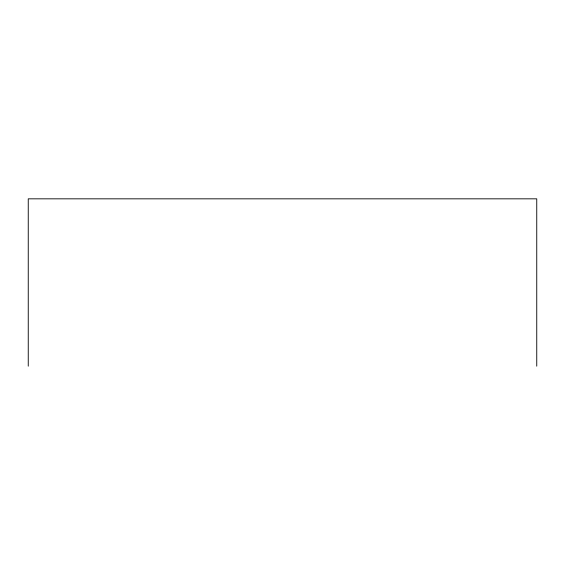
<?xml version="1.0" encoding="UTF-8"?>
<svg xmlns="http://www.w3.org/2000/svg" width="565" height="565" viewBox="0 0 565 565"><rect width="100%" height="100%" fill="white"/><g stroke="black" fill="none" stroke-linecap="round" stroke-linejoin="round"><path stroke-width="0.85" d="M536.75 366.169L536.75 198.831L28.25 198.831L28.25 366.169"/></g></svg>
